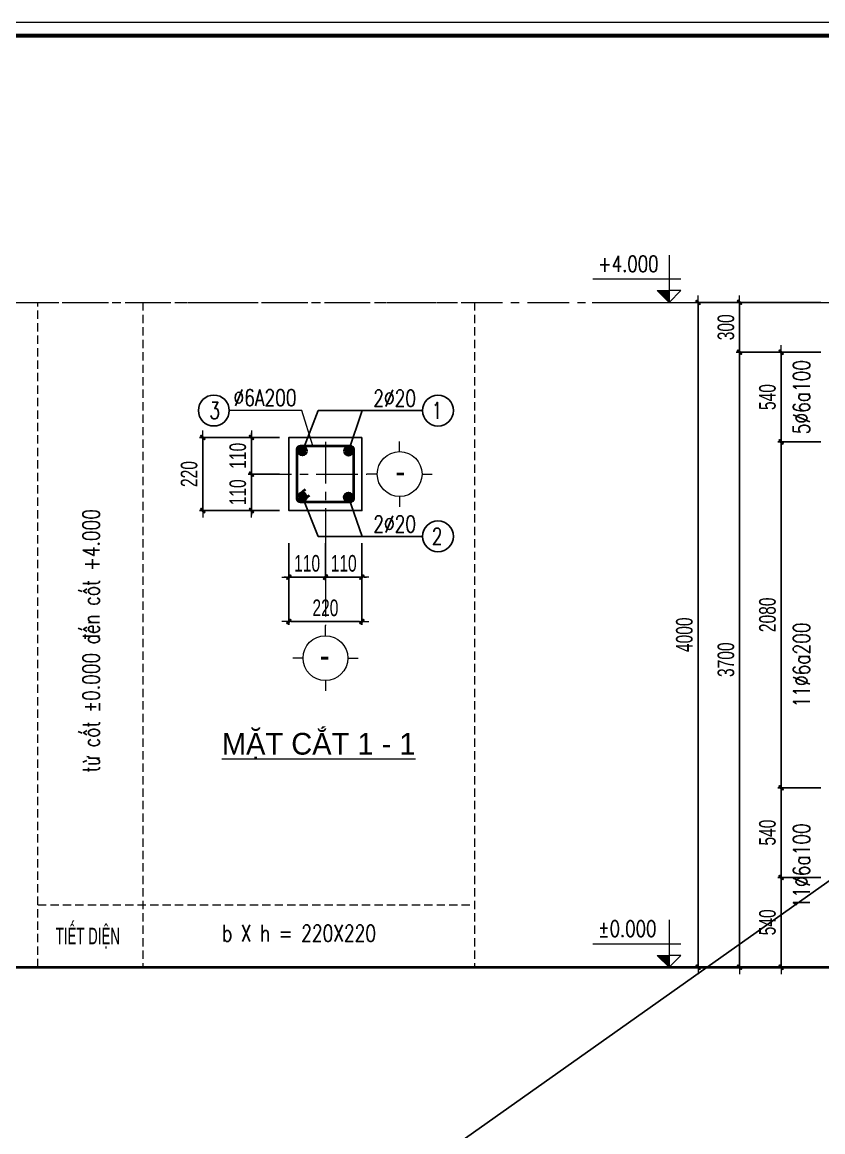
# Model space of a CAD drawing. Header units: millimetres. Extents: x -295047 to 304185, y -728047 to -308748.
# Drawn here: x -72536 to -67718, y -328349 to -321674 of the extents above; entities that cross this region are included whole.
import ezdxf
from ezdxf.enums import TextEntityAlignment as Align

# ---------------------------------------------------------------- set-up
doc = ezdxf.new("R2010")
doc.units = ezdxf.units.MM
doc.header["$MEASUREMENT"] = 0
doc.header["$PDMODE"] = 32
for name, pattern in [('CENTERX2', [4, 2.5, -0.5, 0.5, -0.5]), ('DASHDOT', [1, 0.5, -0.25, 0, -0.25]), ('HIDDEN', [0.375, 0.25, -0.125])]:
    doc.linetypes.add(name, pattern=pattern)
doc.layers.get('Defpoints').update_dxf_attribs({"color": 1})
doc.layers.add('7', color=7, linetype='Continuous')
for name, color, linetype, lineweight in [('EG Dim', 8, 'Continuous', 15), ('EG Text1', 3, 'Continuous', 20), ('EG Text2', 7, 'Continuous', 25), ('Khac', 156, 'Continuous', 9), ('Khungten_LCDI', 7, 'Continuous', 5), ('KICHTHUOC', 8, 'Continuous', 18), ('LC Dim', 8, 'Continuous', 18), ('LC ISO', 153, 'Continuous', 13), ('LC MANH DUT', 35, 'HIDDEN', 5), ('LC Net dam2', 6, 'Continuous', 40), ('LC Net dam3', 1, 'Continuous', 60), ('LC Net manh', 219, 'Continuous', 5), ('LC Net thay', 7, 'Continuous', 25), ('LC Net truc', 79, 'DASHDOT', 13), ('LC Text1', 3, 'Continuous', 20), ('LC Text2', 7, 'Continuous', 25), ('TEXT2', 3, 'Continuous', 20)]:
    doc.layers.add(name, color=color, linetype=linetype, lineweight=lineweight)
doc.layers.add('KCS_Plotter', color=11, linetype='Continuous', plot=False)
doc.styles.add('EG 1', font='VHAVANB.TTF')
doc.styles.add('EG Hai', font='VHARIALN.TTF', dxfattribs={"width": 0.7})
doc.styles.add('EG Huy', font='vnsimli.shx', dxfattribs={"width": 0.75})
doc.styles.add('HOATBIF', font='hoatbif.shx', dxfattribs={"width": 0.7})
doc.styles.add('Khungten', font='VHAVAN.TTF', dxfattribs={"width": 0.9, "height": 5000})
doc.styles.add('LC 1', font='VHAVANB.TTF')
doc.styles.add('LC 3', font='vnsimli.shx', dxfattribs={"width": 0.75})
doc.styles.add('RMS2', font='romans.shx', dxfattribs={"width": 0.75})
doc.styles.add('Title', font='VHBLACK.TTF', dxfattribs={"width": 0.8})
doc.dimstyles.new('1-100(1-40)', dxfattribs={"dimscale": 40, "dimtxt": 2.5, "dimasz": 0.35, "dimexe": 0.5, "dimexo": 0, "dimgap": 0.8, "dimtad": 1, "dimdec": 0, "dimzin": 0, "dimdsep": 46, "dimtxsty": 'HOATBIF', "dimblk1": 'DOT', "dimblk2": 'DOT', "dimsah": 1, "dimcen": -1, "dimdle": 1, "dimclrd": 256, "dimclre": 256, "dimclrt": 4, "dimadec": 3, "dimazin": 2, "dimtfac": 0.333333, "dimtdec": 0, "dimtix": 1, "dimtmove": 2, "dimatfit": 3, "dimldrblk": 'DOT', "dimfxl": 1, "dimtvp": 0.833333, "dimtolj": 1, "dimtzin": 0, "dimarcsym": 0})

# ---------------------------------------------------------------- blocks, each defined once
blk = doc.blocks.new('TIEUDE2')
at = {"layer": 'LC Text2', "color": 7, "style": 'LC 1'}
blk.add_attdef('%%UTIªU§Ò', text='', height=3.5, dxfattribs=at).set_placement((0, 0), align=Align.BOTTOM_CENTER)
blk.add_attdef('TL', text='', height=2.2, dxfattribs=at).set_placement((0, -1.8), align=Align.TOP_CENTER)
blk = doc.blocks.new('theptron1')
at = {"layer": 'LC Net dam3'}
for p, q in [((-0.5, 0), (0.5, 0)), ((-0.35, 0.35), (0.35, -0.35)), ((0.35, 0.35), (-0.35, -0.35)), ((0, 0.5), (0, -0.5))]:
    blk.add_line(p, q, dxfattribs=at)
blk.add_circle((0, 0), 0.5, dxfattribs=at)
blk = doc.blocks.new('DOT')
at = {"layer": 'LC Dim'}
blk.add_line((-3, 0), (3, 0), dxfattribs=at)
at = {"layer": 'LC Dim', "color": 4}
blk.add_line((-1, -1), (1, 1), dxfattribs=at)
blk.add_lwpolyline([(0.5, 1), (-1, -0.5), (-0.5, -1), (1, 0.5)], close=True, dxfattribs=at)
blk = doc.blocks.new('*D722')
at = {"layer": 'Defpoints', "color": 0, "ltscale": 2, "transparency": 16777216}
for p in [(-71156.4, -324392), (-70988, -324392), (-70988, -324612)]:
    blk.add_point(p, dxfattribs=at)
at = {"layer": 'LC Dim', "lineweight": -2, "ltscale": 2, "transparency": 16777216}
for p, q in [((-71156.4, -324378), (-71156.4, -324364)), ((-70988, -324392), (-71176.4, -324392)), ((-71156.4, -324612), (-71156.4, -324392)), ((-70988, -324612), (-71176.4, -324612)), ((-71156.4, -324626), (-71156.4, -324640))]:
    blk.add_line(p, q, dxfattribs=at)
at = {"layer": 'LC Dim', "lineweight": -2, "ltscale": 2, "transparency": 16777216, "xscale": 14, "yscale": 14, "zscale": 14}
for p, rotation in [((-71156.4, -324392), 270), ((-71156.4, -324612), 90)]:
    blk.add_blockref('DOT', p, dxfattribs=dict(at, rotation=rotation))
at = {"layer": 'LC Dim', "color": 4, "ltscale": 2, "transparency": 16777216, "insert": (-71238.4, -324502), "char_height": 100, "attachment_point": 5, "rotation": 90, "style": 'HOATBIF'}
blk.add_mtext('\\A1;110', dxfattribs=at)
blk = doc.blocks.new('_Dot')
at = {"color": 0, "linetype": 'ByBlock', "lineweight": -2}
blk.add_line((-0.5, 0), (-1, 0), dxfattribs=at)
at = {"color": 0, "linetype": 'ByBlock', "const_width": 0.5}
blk.add_lwpolyline([(-0.25, 0, 1), (0.25, 0, 1)], format="xyb", close=True, dxfattribs=at)
blk = doc.blocks.new('*D723')
at = {"layer": 'Defpoints', "color": 0, "ltscale": 2, "transparency": 16777216}
for p in [(-71156.4, -324172), (-70988, -324172), (-70988, -324392)]:
    blk.add_point(p, dxfattribs=at)
at = {"layer": 'LC Dim', "lineweight": -2, "ltscale": 2, "transparency": 16777216}
for p, q in [((-71156.4, -324158), (-71156.4, -324144)), ((-70988, -324172), (-71176.4, -324172)), ((-71156.4, -324392), (-71156.4, -324172)), ((-70988, -324392), (-71176.4, -324392)), ((-71156.4, -324406), (-71156.4, -324420))]:
    blk.add_line(p, q, dxfattribs=at)
at = {"layer": 'LC Dim', "lineweight": -2, "ltscale": 2, "transparency": 16777216, "xscale": 14, "yscale": 14, "zscale": 14}
for p, rotation in [((-71156.4, -324172), 270), ((-71156.4, -324392), 90)]:
    blk.add_blockref('DOT', p, dxfattribs=dict(at, rotation=rotation))
at = {"layer": 'LC Dim', "color": 4, "ltscale": 2, "transparency": 16777216, "insert": (-71238.4, -324282), "char_height": 100, "attachment_point": 5, "rotation": 90, "style": 'HOATBIF'}
blk.add_mtext('\\A1;110', dxfattribs=at)
blk = doc.blocks.new('*D724')
at = {"layer": 'Defpoints', "color": 0, "ltscale": 2, "transparency": 16777216}
for p in [(-71449.3, -324172), (-70988, -324172), (-70988, -324612)]:
    blk.add_point(p, dxfattribs=at)
at = {"layer": 'LC Dim', "lineweight": -2, "ltscale": 2, "transparency": 16777216}
for p, q in [((-70988, -324172), (-71469.3, -324172)), ((-71449.3, -324598), (-71449.3, -324186)), ((-70988, -324612), (-71469.3, -324612))]:
    blk.add_line(p, q, dxfattribs=at)
at = {"layer": 'LC Dim', "lineweight": -2, "ltscale": 2, "transparency": 16777216, "xscale": 14, "yscale": 14, "zscale": 14}
for p, rotation in [((-71449.3, -324172), 90), ((-71449.3, -324612), 270)]:
    blk.add_blockref('DOT', p, dxfattribs=dict(at, rotation=rotation))
at = {"layer": 'LC Dim', "color": 4, "ltscale": 2, "transparency": 16777216, "insert": (-71531.3, -324392), "char_height": 100, "attachment_point": 5, "rotation": 90, "style": 'HOATBIF'}
blk.add_mtext('\\A1;220', dxfattribs=at)
blk = doc.blocks.new('*D725')
at = {"layer": 'Defpoints', "color": 0, "ltscale": 2, "transparency": 16777216}
for p in [(-70711.2, -324808.2), (-70491.2, -324808.2), (-70711.2, -325011.7)]:
    blk.add_point(p, dxfattribs=at)
at = {"layer": 'LC Dim', "lineweight": -2, "ltscale": 2, "transparency": 16777216}
for p, q in [((-70711.2, -324808.2), (-70711.2, -325031.7)), ((-70491.2, -324808.2), (-70491.2, -325031.7)), ((-70725.2, -325011.7), (-70739.2, -325011.7)), ((-70491.2, -325011.7), (-70711.2, -325011.7)), ((-70477.2, -325011.7), (-70463.2, -325011.7))]:
    blk.add_line(p, q, dxfattribs=at)
at = {"layer": 'LC Dim', "lineweight": -2, "ltscale": 2, "transparency": 16777216, "xscale": 14, "yscale": 14, "zscale": 14}
blk.add_blockref('DOT', (-70711.2, -325011.7), dxfattribs=at)
at = {"layer": 'LC Dim', "lineweight": -2, "ltscale": 2, "transparency": 16777216, "xscale": 14, "yscale": 14, "zscale": 14, "rotation": 180}
blk.add_blockref('DOT', (-70491.2, -325011.7), dxfattribs=at)
at = {"layer": 'LC Dim', "color": 4, "ltscale": 2, "transparency": 16777216, "insert": (-70601.2, -324929.7), "char_height": 100, "attachment_point": 5, "style": 'HOATBIF'}
blk.add_mtext('\\A1;110', dxfattribs=at)
blk = doc.blocks.new('*D726')
at = {"layer": 'Defpoints', "color": 0, "ltscale": 2, "transparency": 16777216}
for p in [(-70931.2, -324808.2), (-70711.2, -324808.2), (-70931.2, -325011.7)]:
    blk.add_point(p, dxfattribs=at)
at = {"layer": 'LC Dim', "lineweight": -2, "ltscale": 2, "transparency": 16777216}
for p, q in [((-70931.2, -324808.2), (-70931.2, -325031.7)), ((-70711.2, -324808.2), (-70711.2, -325031.7)), ((-70945.2, -325011.7), (-70959.2, -325011.7)), ((-70711.2, -325011.7), (-70931.2, -325011.7)), ((-70697.2, -325011.7), (-70683.2, -325011.7))]:
    blk.add_line(p, q, dxfattribs=at)
at = {"layer": 'LC Dim', "lineweight": -2, "ltscale": 2, "transparency": 16777216, "xscale": 14, "yscale": 14, "zscale": 14}
blk.add_blockref('DOT', (-70931.2, -325011.7), dxfattribs=at)
at = {"layer": 'LC Dim', "lineweight": -2, "ltscale": 2, "transparency": 16777216, "xscale": 14, "yscale": 14, "zscale": 14, "rotation": 180}
blk.add_blockref('DOT', (-70711.2, -325011.7), dxfattribs=at)
at = {"layer": 'LC Dim', "color": 4, "ltscale": 2, "transparency": 16777216, "insert": (-70821.2, -324929.7), "char_height": 100, "attachment_point": 5, "style": 'HOATBIF'}
blk.add_mtext('\\A1;110', dxfattribs=at)
blk = doc.blocks.new('*D727')
at = {"layer": 'Defpoints', "color": 0, "ltscale": 2, "transparency": 16777216}
for p in [(-70931.2, -324808.2), (-70491.2, -324808.2), (-70931.2, -325279.5)]:
    blk.add_point(p, dxfattribs=at)
at = {"layer": 'LC Dim', "lineweight": -2, "ltscale": 2, "transparency": 16777216}
for p, q in [((-70931.2, -324808.2), (-70931.2, -325299.5)), ((-70491.2, -324808.2), (-70491.2, -325299.5)), ((-70505.2, -325279.5), (-70917.2, -325279.5))]:
    blk.add_line(p, q, dxfattribs=at)
at = {"layer": 'LC Dim', "lineweight": -2, "ltscale": 2, "transparency": 16777216, "xscale": 14, "yscale": 14, "zscale": 14, "rotation": 180}
blk.add_blockref('DOT', (-70931.2, -325279.5), dxfattribs=at)
at = {"layer": 'LC Dim', "lineweight": -2, "ltscale": 2, "transparency": 16777216, "xscale": 14, "yscale": 14, "zscale": 14}
blk.add_blockref('DOT', (-70491.2, -325279.5), dxfattribs=at)
at = {"layer": 'LC Dim', "color": 4, "ltscale": 2, "transparency": 16777216, "insert": (-70711.2, -325197.5), "char_height": 100, "attachment_point": 5, "style": 'HOATBIF'}
blk.add_mtext('\\A1;220', dxfattribs=at)
blk = doc.blocks.new('TTRUC')
at = {"layer": 'LC ISO'}
for p, q in [((0, 6.95), (0, 10.13)), ((-6.95, 0), (-10.13, 0)), ((6.95, 0), (10.13, 0)), ((0, -6.95), (0, -10.13))]:
    blk.add_line(p, q, dxfattribs=at)
at = {"layer": 'LC Net manh'}
blk.add_circle((0, 0), 6.95, dxfattribs=at)
blk = doc.blocks.new('CT')
at = {"layer": 'LC Text1', "lineweight": 15}
blk.add_hatch(color=4, dxfattribs=at).paths.add_polyline_path([(3.25, 1.6), (1.64, 1.6), (1.64, 0)])
at = {"layer": 'LC Text1', "color": 4, "lineweight": 15, "ltscale": 50}
for p, q in [((0.05, 3.14), (12, 3.14)), ((12.09, 0), (0, 0))]:
    blk.add_line(p, q, dxfattribs=at)
for points in [[(1.64, 6.43), (1.64, 0)], [(1.64, 0), (0.03, 1.6), (1.64, 1.6)], [(1.64, 0), (3.25, 1.6), (1.64, 1.6)]]:
    blk.add_lwpolyline(points, dxfattribs=at)
at = {"layer": 'LC Text1', "color": 4, "style": 'LC 3', "width": 0.75}
blk.add_attdef('CT', (1.91, 3.5), '', height=2.2, dxfattribs=at)
blk = doc.blocks.new('*D681')
at = {"layer": 'Defpoints', "color": 0, "ltscale": 2, "transparency": 16777216}
for p in [(-67968.7, -326818.9), (-67729.3, -326818.9), (-67729.3, -327358.9)]:
    blk.add_point(p, dxfattribs=at)
at = {"layer": 'LC Dim', "lineweight": -2, "ltscale": 2, "transparency": 16777216}
for p, q in [((-67729.3, -326818.9), (-67988.7, -326818.9)), ((-67968.7, -327344.9), (-67968.7, -326832.9)), ((-67729.3, -327358.9), (-67988.7, -327358.9))]:
    blk.add_line(p, q, dxfattribs=at)
at = {"layer": 'LC Dim', "lineweight": -2, "ltscale": 2, "transparency": 16777216, "xscale": 14, "yscale": 14, "zscale": 14}
for p, rotation in [((-67968.7, -326818.9), 90), ((-67968.7, -327358.9), 270)]:
    blk.add_blockref('DOT', p, dxfattribs=dict(at, rotation=rotation))
at = {"layer": 'LC Dim', "color": 4, "ltscale": 2, "transparency": 16777216, "insert": (-68050.7, -327088.9), "char_height": 100, "attachment_point": 5, "rotation": 90, "style": 'HOATBIF'}
blk.add_mtext('\\A1;540', dxfattribs=at)
blk = doc.blocks.new('*D682')
at = {"layer": 'Defpoints', "color": 0, "ltscale": 2, "transparency": 16777216}
for p in [(-67968.7, -323658.9), (-67729.3, -323658.9), (-67729.3, -324198.9)]:
    blk.add_point(p, dxfattribs=at)
at = {"layer": 'LC Dim', "lineweight": -2, "ltscale": 2, "transparency": 16777216}
for p, q in [((-67729.3, -323658.9), (-67988.7, -323658.9)), ((-67968.7, -324184.9), (-67968.7, -323672.9)), ((-67729.3, -324198.9), (-67988.7, -324198.9))]:
    blk.add_line(p, q, dxfattribs=at)
at = {"layer": 'LC Dim', "lineweight": -2, "ltscale": 2, "transparency": 16777216, "xscale": 14, "yscale": 14, "zscale": 14}
for p, rotation in [((-67968.7, -323658.9), 90), ((-67968.7, -324198.9), 270)]:
    blk.add_blockref('DOT', p, dxfattribs=dict(at, rotation=rotation))
at = {"layer": 'LC Dim', "color": 4, "ltscale": 2, "transparency": 16777216, "insert": (-68050.7, -323928.9), "char_height": 100, "attachment_point": 5, "rotation": 90, "style": 'HOATBIF'}
blk.add_mtext('\\A1;540', dxfattribs=at)
blk = doc.blocks.new('*D683')
at = {"layer": 'Defpoints', "color": 0, "ltscale": 2, "transparency": 16777216}
for p in [(-67729.3, -324198.9), (-67968.7, -326278.9), (-67729.3, -326278.9)]:
    blk.add_point(p, dxfattribs=at)
at = {"layer": 'LC Dim', "lineweight": -2, "ltscale": 2, "transparency": 16777216}
for p, q in [((-67729.3, -324198.9), (-67988.7, -324198.9)), ((-67968.7, -324212.9), (-67968.7, -326264.9)), ((-67729.3, -326278.9), (-67988.7, -326278.9))]:
    blk.add_line(p, q, dxfattribs=at)
at = {"layer": 'LC Dim', "lineweight": -2, "ltscale": 2, "transparency": 16777216, "xscale": 14, "yscale": 14, "zscale": 14}
for p, rotation in [((-67968.7, -324198.9), 90), ((-67968.7, -326278.9), 270)]:
    blk.add_blockref('DOT', p, dxfattribs=dict(at, rotation=rotation))
at = {"layer": 'LC Dim', "color": 4, "ltscale": 2, "transparency": 16777216, "insert": (-68050.7, -325238.9), "char_height": 100, "attachment_point": 5, "rotation": 90, "style": 'HOATBIF'}
blk.add_mtext('\\A1;2080', dxfattribs=at)
blk = doc.blocks.new('*D684')
at = {"layer": 'Defpoints', "color": 0, "ltscale": 2, "transparency": 16777216}
for p in [(-67729.3, -323658.9), (-68218.7, -327358.9), (-67729.3, -327358.9)]:
    blk.add_point(p, dxfattribs=at)
at = {"layer": 'LC Dim', "lineweight": -2, "ltscale": 2, "transparency": 16777216}
for p, q in [((-67729.3, -323658.9), (-68238.7, -323658.9)), ((-68218.7, -323672.9), (-68218.7, -327344.9)), ((-67729.3, -327358.9), (-68238.7, -327358.9))]:
    blk.add_line(p, q, dxfattribs=at)
at = {"layer": 'LC Dim', "lineweight": -2, "ltscale": 2, "transparency": 16777216, "xscale": 14, "yscale": 14, "zscale": 14}
for p, rotation in [((-68218.7, -323658.9), 90), ((-68218.7, -327358.9), 270)]:
    blk.add_blockref('DOT', p, dxfattribs=dict(at, rotation=rotation))
at = {"layer": 'LC Dim', "color": 4, "ltscale": 2, "transparency": 16777216, "insert": (-68300.7, -325508.9), "char_height": 100, "attachment_point": 5, "rotation": 90, "style": 'HOATBIF'}
blk.add_mtext('\\A1;3700', dxfattribs=at)
blk = doc.blocks.new('*D685')
at = {"layer": 'Defpoints', "color": 0, "ltscale": 2, "transparency": 16777216}
for p in [(-68218.7, -323358.9), (-67729.3, -323358.9), (-67729.3, -323658.9)]:
    blk.add_point(p, dxfattribs=at)
at = {"layer": 'LC Dim', "lineweight": -2, "ltscale": 2, "transparency": 16777216}
for p, q in [((-67729.3, -323358.9), (-68238.7, -323358.9)), ((-68218.7, -323644.9), (-68218.7, -323372.9)), ((-67729.3, -323658.9), (-68238.7, -323658.9))]:
    blk.add_line(p, q, dxfattribs=at)
at = {"layer": 'LC Dim', "lineweight": -2, "ltscale": 2, "transparency": 16777216, "xscale": 14, "yscale": 14, "zscale": 14}
for p, rotation in [((-68218.7, -323358.9), 90), ((-68218.7, -323658.9), 270)]:
    blk.add_blockref('DOT', p, dxfattribs=dict(at, rotation=rotation))
at = {"layer": 'LC Dim', "color": 4, "ltscale": 2, "transparency": 16777216, "insert": (-68300.7, -323508.9), "char_height": 100, "attachment_point": 5, "rotation": 90, "style": 'HOATBIF'}
blk.add_mtext('\\A1;300', dxfattribs=at)
blk = doc.blocks.new('*D686')
at = {"layer": 'Defpoints', "color": 0, "ltscale": 2, "transparency": 16777216}
for p in [(-68468.7, -323358.9), (-67729.3, -323358.9), (-67729.3, -327358.9)]:
    blk.add_point(p, dxfattribs=at)
at = {"layer": 'LC Dim', "lineweight": -2, "ltscale": 2, "transparency": 16777216}
for p, q in [((-67729.3, -323358.9), (-68488.7, -323358.9)), ((-68468.7, -327344.9), (-68468.7, -323372.9)), ((-67729.3, -327358.9), (-68488.7, -327358.9))]:
    blk.add_line(p, q, dxfattribs=at)
at = {"layer": 'LC Dim', "lineweight": -2, "ltscale": 2, "transparency": 16777216, "xscale": 14, "yscale": 14, "zscale": 14}
for p, rotation in [((-68468.7, -323358.9), 90), ((-68468.7, -327358.9), 270)]:
    blk.add_blockref('DOT', p, dxfattribs=dict(at, rotation=rotation))
at = {"layer": 'LC Dim', "color": 4, "ltscale": 2, "transparency": 16777216, "insert": (-68550.7, -325358.9), "char_height": 100, "attachment_point": 5, "rotation": 90, "style": 'HOATBIF'}
blk.add_mtext('\\A1;4000', dxfattribs=at)
blk = doc.blocks.new('lcdi fix')
at = {"layer": 'Defpoints', "lineweight": 0}
blk.add_lwpolyline([(-1200, -14850), (-1200, 14850), (40800, 14850), (40800, -14850)], close=True, dxfattribs=at)
at = {"layer": 'Khungten_LCDI', "color": 5, "lineweight": 60}
blk.add_lwpolyline([(0, -14650), (0, 14650), (40600, 14650), (40600, -14650)], close=True, dxfattribs=at)
at = {"color": 7, "style": 'Khungten', "width": 0.8}
for tag, p in [('REVISION', (39499, -10746)), ('NGAYHT', (39546, -11609))]:
    blk.add_attdef(tag, text='', height=200, dxfattribs=at).set_placement(p, align=Align.CENTER)
at = {"layer": 'LC Text1', "style": 'Title', "width": 1.485915}
for tag, p, p2 in [('TENBANVE1', (36913, -8886), (40339, -8886)), ('TENBANVE2', (36913, -9562), (40339, -9562))]:
    blk.add_attdef(tag, text='', height=250, dxfattribs=at).set_placement(p, p2, align=Align.FIT)
at = {"layer": 'LC Text1', "style": 'Title', "width": 0.7}
blk.add_attdef('SOBANVE', text='', height=250, dxfattribs=at).set_placement((39562, -13896), align=Align.CENTER)
blk = doc.blocks.new('*D780')
at = {"layer": 'Defpoints', "color": 0, "ltscale": 2, "transparency": 16777216}
for p in [(-67968.7, -326278.9), (-67729.3, -326278.9), (-67729.3, -326818.9)]:
    blk.add_point(p, dxfattribs=at)
at = {"layer": 'LC Dim', "lineweight": -2, "ltscale": 2, "transparency": 16777216}
for p, q in [((-67729.3, -326278.9), (-67988.7, -326278.9)), ((-67968.7, -326804.9), (-67968.7, -326292.9)), ((-67729.3, -326818.9), (-67988.7, -326818.9))]:
    blk.add_line(p, q, dxfattribs=at)
at = {"layer": 'LC Dim', "lineweight": -2, "ltscale": 2, "transparency": 16777216, "xscale": 14, "yscale": 14, "zscale": 14}
for p, rotation in [((-67968.7, -326278.9), 90), ((-67968.7, -326818.9), 270)]:
    blk.add_blockref('DOT', p, dxfattribs=dict(at, rotation=rotation))
at = {"layer": 'LC Dim', "color": 4, "ltscale": 2, "transparency": 16777216, "insert": (-68050.7, -326548.9), "char_height": 100, "attachment_point": 5, "rotation": 90, "style": 'HOATBIF'}
blk.add_mtext('\\A1;540', dxfattribs=at)

msp = doc.modelspace()

# ---------------------------------------------------------------- linework, layer by layer
at = {"layer": '7'}
msp.add_lwpolyline([(-70491.2, -324172), (-70491.2, -324612), (-70931.2, -324612), (-70931.2, -324172)], close=True, dxfattribs=at)
at = {"layer": 'KCS_Plotter', "ltscale": 2}
msp.add_line((-77175, -333553.5), (-60375, -321673.5), dxfattribs=at)
at = {"layer": 'LC Dim', "ltscale": 2}
for p, q in [((-70852.7, -324009.7), (-71289.7, -324009.7)), ((-70786.8, -324222.7), (-70852.7, -324009.7)), ((-70535.8, -324010.2), (-70126.8, -324010.2)), ((-70535.8, -324766.7), (-70126.8, -324766.7))]:
    msp.add_line(p, q, dxfattribs=at)
at = {"layer": 'LC MANH DUT', "ltscale": 200}
for p, q in [((-71810.5, -323358.9), (-71810.5, -327358.9)), ((-72441.6, -326984.6), (-69814.2, -326984.6))]:
    msp.add_line(p, q, dxfattribs=at)
msp.add_lwpolyline([(-72441.6, -327358.9), (-72441.6, -323358.9), (-69814.2, -323358.9), (-69814.2, -327358.9)], dxfattribs=at)
at = {"layer": 'LC Net dam2'}
for p, q in [((-70880.4, -324527), (-70830.1, -324483.7)), ((-70857.7, -324561.3), (-70807.3, -324518))]:
    msp.add_line(p, q, dxfattribs=at)
msp.add_lwpolyline([(-70542, -324242.7), (-70542, -324541.3, -0.414214), (-70562, -324561.3), (-70860.4, -324561.3, -0.414214), (-70880.4, -324541.3), (-70880.4, -324242.7, -0.414214), (-70860.4, -324222.7), (-70562, -324222.7, -0.414214)], format="xyb", close=True, dxfattribs=at)
at = {"layer": 'LC Net dam2', "ltscale": 2}
msp.add_lwpolyline([(-76695, -327358.9), (-62055, -327358.9)], dxfattribs=at)
at = {"layer": 'LC Net truc', "linetype": 'CENTERX2', "ltscale": 100}
for p, q in [((-76695, -323358.9), (-62055, -323358.9)), ((-70711.2, -324198.1), (-70711.2, -325303)), ((-71166, -324392), (-70461, -324392))]:
    msp.add_line(p, q, dxfattribs=at)
at = {"layer": 'LC Text2', "linetype": 'ByBlock'}
for centre in [(-71382.8, -324009.7), (-70033.7, -324010.2), (-70033.7, -324766.7)]:
    msp.add_circle(centre, 93.1, dxfattribs=at)

# ---------------------------------------------------------------- block references
at = {"layer": 'EG Dim', "yscale": 42.40098003740421}
for p, xscale, zscale, rotation in [((-70850.1, -324253.5), 42.40098003740421, 42.40098003740421, 90), ((-70572.4, -324253.5), -42.40098003740421, 42.40098003745079, 270), ((-70850.1, -324530.4), -42.40098003740421, 42.40098003745079, 90), ((-70572.4, -324530.4), 42.40098003740421, 42.40098003740421, 270)]:
    msp.add_blockref('theptron1', p, dxfattribs=dict(at, xscale=xscale, zscale=zscale, rotation=rotation))
at = {"layer": 'EG Text1'}
ref = msp.add_blockref('CT', (-68570.3, -323358.9), dxfattribs=dict(at, xscale=-44.25072279153392, yscale=44.25072279159212, zscale=44.25072279160228))
ref.add_attrib('CT', '+4.000', (-69069.5, -323175.6), dxfattribs={"layer": 'Khac', "color": 3, "height": 97.35, "style": 'EG Huy', "width": 0.75})
ref = msp.add_blockref('CT', (-68570.3, -327358.9), dxfattribs=dict(at, xscale=-44.25072279153392, yscale=44.25072279159212, zscale=44.25072279160228))
ref.add_attrib('CT', '%%p0.000', (-69069.5, -327175.6), dxfattribs={"layer": 'Khac', "color": 3, "height": 97.35, "style": 'EG Huy', "width": 0.75})
at = {"layer": 'EG Text2'}
ref = msp.add_blockref('TIEUDE2', (-70751.7, -326119.1), dxfattribs=dict(at, xscale=38.47888938407414, yscale=38.47888938407414, zscale=38.47888938407414))
ref.add_attrib('%%UTIªU§Ò', '%%UmÆt c¾t 1 - 1', dxfattribs={"layer": 'TEXT2', "color": 7, "height": 130.68, "style": 'EG 1'}).set_placement((-70751.7, -326119.1), align=Align.BOTTOM_CENTER)
at = {"layer": 'KICHTHUOC', "xscale": 19.39036266761832, "yscale": 19.39036266761832, "zscale": 19.39036266761832}
for p in [(-70264.6, -324392), (-70711.2, -325499.5)]:
    msp.add_blockref('TTRUC', p, dxfattribs=at)
at = {"layer": 'LC Net thay', "xscale": 0.3999999999995694, "yscale": 0.3999999999995694, "zscale": 0.3999999999995694}
msp.add_blockref('lcdi fix', (-76695, -327613.5), dxfattribs=at)

# ---------------------------------------------------------------- texts
at = {"layer": 'EG Text1', "color": 3, "style": 'EG Huy', "width": 0.75}
msp.add_text('tõ cèt %%P0.000 ®Õn cèt +4.000', height=100, rotation=90, dxfattribs=at).set_placement((-72071, -326187.5))
msp.add_text('b X h = 220X220', height=100, dxfattribs=at).set_placement((-71332.6, -327204.6))
at = {"layer": 'EG Text2', "linetype": 'ByBlock', "style": 'RMS2', "width": 0.75}
for s, p in [('5%%C6a100', (-67795.9, -324152.5)), ('11%%C6a200', (-67795.9, -325795.9)), ('11%%C6a100', (-67795.9, -327004.5))]:
    msp.add_text(s, height=100, rotation=90, dxfattribs=at).set_placement(p)
at = {"layer": 'EG Text2', "lineweight": -2, "style": 'EG Hai', "width": 0.7}
msp.add_text('tiÕt diÖn', height=100, dxfattribs=at).set_placement((-72334.4, -327221.3))
at = {"layer": 'LC Text1', "ltscale": 0.2, "style": 'LC 1', "width": 0.9}
for p in [(-70260.7, -324494.8), (-70714.9, -325602.2)]:
    msp.add_text('-', height=150, dxfattribs=at).set_placement(p, align=Align.BOTTOM_CENTER)
at = {"layer": 'LC Text2', "linetype": 'ByBlock', "style": 'LC 3', "width": 0.75}
for s, p in [('%%C6A200', (-71264.3, -323982.5)), ('2%%C20', (-70423.1, -323986.2)), ('2%%C20', (-70423.1, -324742.7))]:
    msp.add_text(s, height=100, dxfattribs=at).set_placement(p)
for s, p in [('3', (-71377.5, -324009.7)), ('1', (-70039, -324010.2)), ('2', (-70039, -324766.7))]:
    msp.add_text(s, height=100, dxfattribs=at).set_placement(p, align=Align.MIDDLE_CENTER)

# ---------------------------------------------------------------- dimensions: what is measured, and where the dimension line sits
at = {"layer": 'LC Dim', "ltscale": 2}
for base, p1, p2, picture, middle in [((-68468.7, -323358.9), (-67729.3, -327358.9), (-67729.3, -323358.9), '*D686', (-68550.7, -325358.9)), ((-68218.7, -323358.9), (-67729.3, -323658.9), (-67729.3, -323358.9), '*D685', (-68300.7, -323508.9)), ((-68218.7, -327358.9), (-67729.3, -323658.9), (-67729.3, -327358.9), '*D684', (-68300.7, -325508.9)), ((-67968.7, -323658.9), (-67729.3, -324198.9), (-67729.3, -323658.9), '*D682', (-68050.7, -323928.9)), ((-67968.7, -326278.9), (-67729.3, -324198.9), (-67729.3, -326278.9), '*D683', (-68050.7, -325238.9)), ((-67968.7, -326278.9), (-67729.3, -326818.9), (-67729.3, -326278.9), '*D780', (-68050.7, -326548.9)), ((-67968.7, -326818.9), (-67729.3, -327358.9), (-67729.3, -326818.9), '*D681', (-68050.7, -327088.9))]:
    dim = msp.add_linear_dim(base=base, p1=p1, p2=p2, angle=90, dimstyle='1-100(1-40)', dxfattribs=at)
    dim.commit()
    dim.dimension.update_dxf_attribs({"geometry": picture, "text_midpoint": middle})
for base, p1, p2, angle, picture, middle in [((-71449.3, -324172), (-70988, -324612), (-70988, -324172), 90, '*D724', (-71531.3, -324392)), ((-71156.4, -324172), (-70988, -324392), (-70988, -324172), 90, '*D723', (-71238.4, -324282)), ((-71156.4, -324392), (-70988, -324612), (-70988, -324392), 90, '*D722', (-71238.4, -324502)), ((-70931.2, -325011.7), (-70711.2, -324808.2), (-70931.2, -324808.2), 180, '*D726', (-70821.2, -324929.7)), ((-70931.2, -325279.5), (-70491.2, -324808.2), (-70931.2, -324808.2), 180, '*D727', (-70711.2, -325197.5)), ((-70711.2, -325011.7), (-70491.2, -324808.2), (-70711.2, -324808.2), 180, '*D725', (-70601.2, -324929.7))]:
    dim = msp.add_linear_dim(base=base, p1=p1, p2=p2, angle=angle, dimstyle='1-100(1-40)', override={"dimlfac": 0.5}, dxfattribs=at)
    dim.commit()
    dim.dimension.update_dxf_attribs({"geometry": picture, "text_midpoint": middle})

# ---------------------------------------------------------------- leaders
for points in [[(-70850.1, -324253.5), (-70754.7, -324010.2), (-70126.8, -324010.2)], [(-70572.4, -324253.5), (-70489.2, -324010.2), (-70126.8, -324010.2)], [(-70850.1, -324530.4), (-70754.7, -324766.7), (-70126.8, -324766.7)], [(-70572.4, -324530.4), (-70489.2, -324766.7), (-70126.8, -324766.7)]]:
    msp.add_leader(points, dimstyle='1-100(1-40)', override={"dimlfac": 0.5}, dxfattribs=at)

doc.saveas('drawing.dxf')
